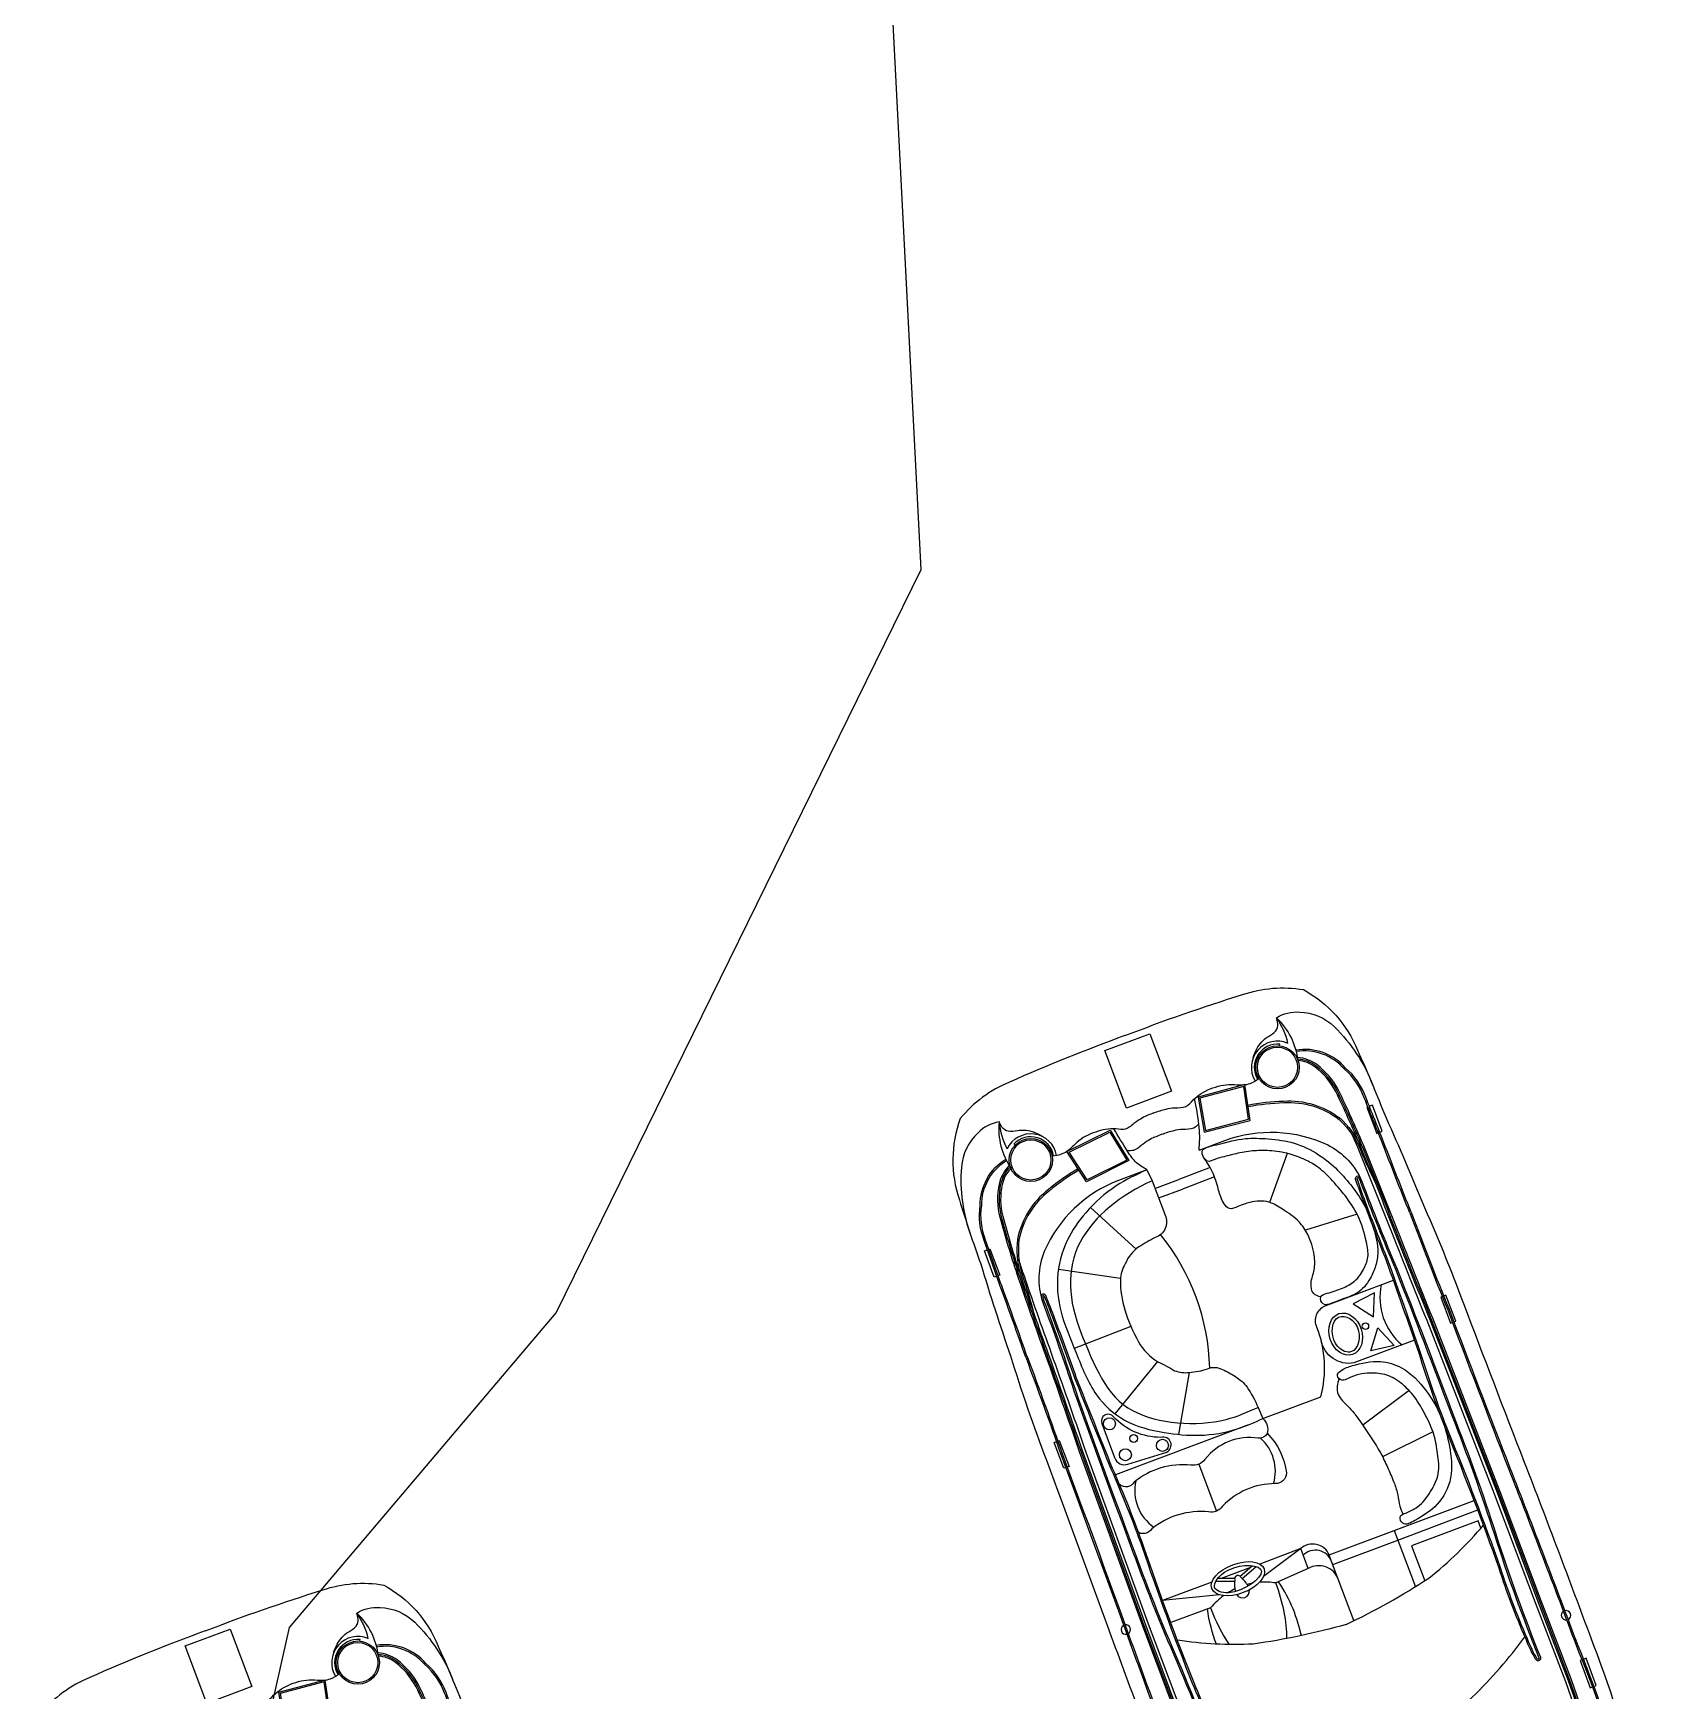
# Model space of a CAD drawing. Header units: metres. Extents: x 325786 to 333768, y 1808927 to 1815015.
# Drawn here: x 326300.8 to 326491.8, y 1811779.1 to 1811972.3 of the extents above; entities that cross this region are included whole.
import ezdxf

# ---------------------------------------------------------------- set-up
doc = ezdxf.new("R2010")
doc.units = ezdxf.units.M

msp = doc.modelspace()

# ---------------------------------------------------------------- linework, layer by layer
at = {"color": 3}
for p, q in [((326404.31, 1811909.79), (326396.74, 1812057.19)), ((326361.77, 1811823.15), (326404.31, 1811909.79)), ((326330.68, 1811786.5), (326361.77, 1811823.15))]:
    msp.add_line(p, q, dxfattribs=at)
at = {"color": 32, "true_color": 0xcd6928}
for p, q in [((326446.08, 1811854.28), (326446.1, 1811854.46)), ((326415.25, 1811842.69), (326415.12, 1811842.81)), ((326446.94, 1811841.74), (326444.9, 1811836.03)), ((326437.99, 1811840.08), (326434.34, 1811838.71)), ((326438.49, 1811838.99), (326434.76, 1811837.58)), ((326431.55, 1811837.66), (326434.34, 1811838.71)), ((326431.98, 1811836.54), (326434.76, 1811837.58)), ((326429.35, 1811830.59), (326424.04, 1811835.43)), ((326455.1, 1811834.65), (326449.08, 1811832.78)), ((326427.53, 1811827.14), (326420.29, 1811828.21)), ((326428.75, 1811821.55), (326422.14, 1811819.01)), ((326431.83, 1811817.49), (326426.87, 1811811.4)), ((326435.53, 1811816.2), (326434.29, 1811808.99)), ((326461.17, 1811814.1), (326455.77, 1811810.06)), ((326442.45, 1811810.11), (326426.93, 1811804.28)), ((326463.95, 1811809.3), (326458.07, 1811806.38)), ((326436.66, 1811805.51), (326438.71, 1811800.06)), ((326459.44, 1811797.79), (326468.75, 1811801.29)), ((326459.86, 1811796.68), (326469.18, 1811800.18)), ((326448.55, 1811795.68), (326443.76, 1811793.88)), ((326448.55, 1811795.68), (326444.21, 1811792.44)), ((326449.41, 1811793.36), (326448.55, 1811795.68)), ((326442.67, 1811793.47), (326439.28, 1811792.19)), ((326441.46, 1811792.44), (326442.93, 1811793.69)), ((326441.69, 1811792.17), (326443.36, 1811793.59)), ((326438.18, 1811791.78), (326432.44, 1811789.63)), ((326440.86, 1811791.86), (326438.62, 1811791.83)), ((326440.86, 1811792.21), (326438.86, 1811792.19)), ((326439.07, 1811790.3), (326432.44, 1811789.63)), ((326307.62, 1811684.94), (326330.68, 1811786.5)), ((326338.88, 1811784.89), (326338.9, 1811785.07))]:
    msp.add_line(p, q, dxfattribs=at)
for points in [[(326428.04, 1811855.46, -0.01736), (326441.75, 1811860.24, -0.12634), (326448.85, 1811860.82, -0.172899), (326455.16, 1811853.77, -0.013884), (326458.21, 1811846.51, -0.008973), (326462.65, 1811836.17, -0.01509), (326467.5, 1811824.26, 0.002245), (326474.6, 1811805.75, -0.003342), (326482.39, 1811785.16, -0.016984), (326487.16, 1811771.21, -0.024546), (326489.89, 1811760.43, -0.067942), (326491.78, 1811746.29, -0.033948), (326491.32, 1811736.44, -0.022001), (326490.14, 1811727.35, -0.042872), (326487.57, 1811718.74, -0.059514), (326485.13, 1811714.15, -0.046364), (326483.51, 1811712.15, -0.104882), (326482.24, 1811711.23, -0.104882)], [(326445.71, 1811857.55, -0.164393), (326448.42, 1811858.2, -0.188684), (326452.47, 1811856.48, -0.10758), (326456.92, 1811849.74)], [(326428.04, 1811855.46, 0.01736), (326414.58, 1811850.03, 0.12634), (326408.86, 1811845.79, 0.172899), (326408.75, 1811836.33, 0.013884), (326411.24, 1811828.86, 0.008973), (326414.7, 1811818.15, 0.01509), (326418.89, 1811805.99, -0.002245), (326425.74, 1811787.39, 0.003342), (326433.44, 1811766.77, 0.016984), (326439.04, 1811753.13, 0.024546), (326444.07, 1811743.22, 0.067942), (326451.97, 1811731.33, 0.033948), (326458.8, 1811724.22, 0.022001), (326465.67, 1811718.16, 0.042872), (326473.28, 1811713.36, 0.059514), (326478.14, 1811711.52, 0.046364), (326480.68, 1811711.08, 0.104882), (326482.24, 1811711.23, 0.104882)], [(326461.42, 1811834.87, -0.002942), (326458.2, 1811843.07, 0.002013), (326456.11, 1811848.29, 0.130442), (326453.77, 1811851.68, 0.261246), (326447.98, 1811853.77, 0.209197)], [(326461.25, 1811834.8, -0.002941), (326458.03, 1811843.01, 0.002014), (326455.94, 1811848.22, 0.130992), (326453.64, 1811851.55, 0.261832), (326448.01, 1811853.6, 0.261832)], [(326483.71, 1811769.68), (326482.1, 1811774.67), (326480.09, 1811780.38), (326476.56, 1811789.6), (326471.8, 1811802.28), (326463.92, 1811822.54, -0.002601), (326459.53, 1811833.49, 0.004411), (326455.8, 1811842.81, 0.013009), (326452.94, 1811849.1, 0.113396), (326450.42, 1811852.08, 0.146005), (326448.18, 1811852.91, 1.595219)], [(326483.54, 1811769.63), (326481.94, 1811774.61), (326479.92, 1811780.32), (326476.4, 1811789.53), (326471.63, 1811802.22), (326463.75, 1811822.47, -0.002601), (326459.36, 1811833.43, 0.004411), (326455.64, 1811842.74, 0.013003), (326452.78, 1811849.02, 0.113337), (326450.31, 1811851.94, 0.144821), (326448.21, 1811852.73, 0.138987)], [(326483.37, 1811769.58), (326481.77, 1811774.56), (326479.76, 1811780.26), (326476.23, 1811789.47), (326471.47, 1811802.16), (326463.59, 1811822.41, -0.002601), (326459.2, 1811833.36, 0.00441), (326455.47, 1811842.67, 0.012997), (326452.62, 1811848.94, 0.113276), (326450.21, 1811851.8, 0.142458), (326448.23, 1811852.55, 0.142458)], [(326442.38, 1811847.37, -0.043195), (326446.55, 1811847.83, -0.183415), (326453.12, 1811845.83, -0.094511), (326455.45, 1811842.73)], [(326442.4, 1811847.2, -0.043334), (326446.56, 1811847.65, -0.18333), (326453.01, 1811845.69, -0.123985), (326455.75, 1811841.55, 0.015377), (326457.22, 1811838.36)], [(326413.38, 1811845.4, 0.164393), (326410.91, 1811844.11, 0.188684), (326408.99, 1811840.14, 0.10758), (326410.08, 1811832.14)], [(326436.69, 1811842.11), (326439.7, 1811843.24, -0.202722), (326451.69, 1811842.72, -0.178768), (326455.67, 1811838.47, 0.010028), (326459.77, 1811828.23, -0.005356), (326466.31, 1811811.25, -0.016605), (326471.28, 1811797.39, 0.018921), (326476.47, 1811783.03, -0.925873), (326475.95, 1811782.74, -0.041202), (326474.76, 1811785.19, -0.024461), (326471.66, 1811793.38, 0.012888), (326465.64, 1811809.14, -0.019359), (326462.34, 1811818.44, 0.002375), (326458.54, 1811829.21, -0.006386), (326455.93, 1811836, -0.013656), (326454.94, 1811838.74, -0.862706), (326455.43, 1811838.99, 0.648089)], [(326483.04, 1811769.47), (326481.43, 1811774.44), (326479.43, 1811780.14), (326475.9, 1811789.35), (326471.13, 1811802.03), (326463.26, 1811822.27, -0.002601), (326458.87, 1811833.23, 0.00441), (326455.15, 1811842.53, 0.002867), (326454.55, 1811843.93, 0.002867)], [(326416.49, 1811817.99, 0.002942), (326413.51, 1811826.28, -0.002013), (326411.65, 1811831.58, -0.130442), (326411.18, 1811835.67, -0.261246), (326414.15, 1811841.06, -0.209197)], [(326416.66, 1811818.04, 0.002941), (326413.68, 1811826.34, -0.002014), (326411.81, 1811831.64, -0.130992), (326411.35, 1811835.66, -0.261832), (326414.24, 1811840.91, -0.261832)], [(326442.63, 1811754.25), (326440.56, 1811759.06), (326438.31, 1811764.69), (326434.9, 1811773.94), (326430.14, 1811786.63), (326422.73, 1811807.06, 0.002601), (326418.82, 1811818.2, -0.004411), (326415.49, 1811827.66, -0.013009), (326413.5, 1811834.28, -0.113396), (326413.43, 1811838.19, -0.146005), (326414.57, 1811840.28, -1.595219)], [(326442.8, 1811754.32), (326440.72, 1811759.13), (326438.48, 1811764.75), (326435.07, 1811774.01), (326430.3, 1811786.69), (326422.89, 1811807.12, 0.002601), (326418.98, 1811818.26, -0.004411), (326415.66, 1811827.72, -0.013003), (326413.67, 1811834.32, -0.113337), (326413.6, 1811838.15, -0.144821), (326414.67, 1811840.13, -0.138987)], [(326442.96, 1811754.39), (326440.89, 1811759.2), (326438.64, 1811764.81), (326435.23, 1811774.07), (326430.47, 1811786.75), (326423.06, 1811807.18, 0.002601), (326419.15, 1811818.32, -0.00441), (326415.82, 1811827.77, -0.012997), (326413.84, 1811834.37, -0.113276), (326413.78, 1811838.11, -0.142458), (326414.77, 1811839.98, -0.142458)], [(326422.58, 1811839.93, 0.043195), (326419.14, 1811837.53, 0.183415), (326415.52, 1811831.7, 0.094511), (326415.8, 1811827.83)], [(326422.68, 1811839.79, 0.043334), (326419.25, 1811837.39, 0.18333), (326415.69, 1811831.67, 0.123985), (326416.35, 1811826.75, -0.015377), (326417.35, 1811823.38)], [(326430.61, 1811839.83), (326427.31, 1811838.59, 0.202722), (326418.64, 1811830.3, 0.178768), (326418.44, 1811824.48, -0.010028), (326422.1, 1811814.07, 0.005356), (326428.36, 1811796.99, 0.016605), (326433.75, 1811783.29, -0.018921), (326439.29, 1811769.06, 0.925873), (326439.88, 1811769.19, 0.041202), (326439.16, 1811771.82, 0.024461), (326436.1, 1811780.02, -0.012888), (326430.26, 1811795.84, 0.019359), (326426.61, 1811805.02, -0.002375), (326422.38, 1811815.63, 0.006386), (326419.88, 1811822.45, 0.013656), (326418.82, 1811825.17, 0.862706), (326418.28, 1811825.03, -0.648089)], [(326430.61, 1811839.83), (326431.21, 1811838.54), (326432.74, 1811834.55, -0.448043), (326431.58, 1811831.94, 0.025561), (326429.67, 1811830.83, 0.15676), (326428.09, 1811828.85, 0.144288), (326427.52, 1811827.04, 0.079427), (326428.03, 1811823.49, 0.054179), (326429.62, 1811819.79, 0.127294), (326431.89, 1811817.45, -0.025195), (326433.84, 1811816.41, 0.112656), (326435.55, 1811816.2, 0.061652), (326437.66, 1811816.64, -0.222278), (326439.43, 1811816.55, -0.049109), (326440.92, 1811815.72, -0.09997), (326442.28, 1811814.5, -0.045992), (326443.57, 1811812.13), (326444.14, 1811810.83)], [(326455.28, 1811838.89, -0.016488), (326455.51, 1811838.4, 0.010023), (326459.61, 1811828.16, -0.005356), (326466.15, 1811811.18, -0.016607), (326471.11, 1811797.34, 0.018921), (326476.31, 1811782.96, 0.01143), (326476.31, 1811782.96, -0.913283), (326476.1, 1811782.84, -0.041174), (326474.92, 1811785.26, -0.024478), (326471.83, 1811793.44, 0.012889), (326465.8, 1811809.2, -0.019362), (326462.51, 1811818.5, 0.002377), (326458.71, 1811829.28, -0.006391), (326456.09, 1811836.06, -0.013664), (326455.11, 1811838.79, 0.000701), (326455.11, 1811838.79, -0.819976), (326455.28, 1811838.89, -0.819976)], [(326461.25, 1811834.8, 0.006424), (326465.67, 1811823.5, 0.002217), (326472.75, 1811805.03, -0.003368), (326480.68, 1811784.31, -0.024633), (326485.35, 1811771.16, -0.015038), (326487.51, 1811762.18, -0.025461), (326488.47, 1811757.13, -0.013839), (326489.84, 1811746.5, -0.040238), (326489.5, 1811736.49, -0.016715), (326487.87, 1811727.26, -0.029693), (326484.74, 1811718.25, 0.015234), (326482.72, 1811714.21, -0.134036), (326482.28, 1811713.63, -0.024879), (326482.06, 1811713.46, -0.024879)], [(326461.42, 1811834.87, 0.006425), (326465.83, 1811823.57, 0.002217), (326472.92, 1811805.09, -0.003368), (326480.84, 1811784.37, -0.024633), (326485.52, 1811771.21, -0.015037), (326487.68, 1811762.22, -0.025439), (326488.65, 1811757.16, -0.013843), (326490.01, 1811746.52, -0.040266), (326489.68, 1811736.47, -0.016729), (326488.04, 1811727.22, -0.029739), (326484.9, 1811718.17, 0.01525), (326482.88, 1811714.14, -0.132389), (326482.39, 1811713.49, -0.028442), (326482.13, 1811713.29, -0.028442)], [(326443.29, 1811754.53), (326441.22, 1811759.33), (326438.98, 1811764.94), (326435.57, 1811774.19), (326430.8, 1811786.87), (326423.39, 1811807.3, 0.002601), (326419.49, 1811818.43, -0.00441), (326416.16, 1811827.89, -0.002867), (326415.7, 1811829.33, -0.002867)], [(326444.14, 1811810.83), (326450.88, 1811813.36, 0.158322), (326450.43, 1811821.47, -0.417676), (326451.4, 1811823.98), (326459.34, 1811826.97)], [(326418.45, 1811825.06, 0.016488), (326418.61, 1811824.54, -0.010023), (326422.27, 1811814.13, 0.005356), (326428.52, 1811797.05, 0.016607), (326433.91, 1811783.36, -0.018921), (326439.46, 1811769.12, -0.01143), (326439.46, 1811769.11, 0.913283), (326439.7, 1811769.16, 0.041174), (326439, 1811771.76, 0.024478), (326435.94, 1811779.95, -0.012889), (326430.09, 1811795.79, 0.019362), (326426.45, 1811804.95, -0.002377), (326422.21, 1811815.56, 0.006391), (326419.71, 1811822.39, 0.013664), (326418.65, 1811825.1, -0.000701), (326418.65, 1811825.1, 0.819976), (326418.45, 1811825.06, 0.819976)], [(326461.81, 1811819.97), (326454.74, 1811817.32, -0.406088), (326450.93, 1811819.9)], [(326416.49, 1811817.99, -0.006425), (326420.61, 1811806.57, -0.002217), (326427.44, 1811788, 0.003368), (326435.12, 1811767.19, 0.024633), (326440.27, 1811754.2, 0.015037), (326444.56, 1811746.02, 0.025439), (326447.17, 1811741.57, 0.013843), (326453.15, 1811732.66, 0.040266), (326460.02, 1811725.33, 0.016729), (326467.34, 1811719.44, 0.029739), (326475.66, 1811714.7, -0.01525), (326479.83, 1811713, 0.132389), (326480.63, 1811712.83, 0.028442), (326480.96, 1811712.85, 0.028442)], [(326416.66, 1811818.05, -0.006424), (326420.77, 1811806.63, -0.002217), (326427.61, 1811788.06, 0.003368), (326435.29, 1811767.25, 0.024633), (326440.43, 1811754.28, 0.015038), (326444.72, 1811746.1, 0.025461), (326447.32, 1811741.67, 0.013839), (326453.29, 1811732.77, 0.040238), (326460.13, 1811725.46, 0.016715), (326467.44, 1811719.59, 0.029693), (326475.73, 1811714.87, -0.015234), (326479.91, 1811713.16, 0.134036), (326480.63, 1811713.01, 0.024879), (326480.9, 1811713.02, 0.024879)], [(326444.14, 1811810.83, -0.291269), (326444.61, 1811809.08, -0.299867), (326443.59, 1811808.54, 0.273478), (326437.38, 1811806.08, -0.28657), (326435.74, 1811805.41, 0.198759), (326429.13, 1811803.43, -0.45148), (326427.43, 1811803.13, -1.463971)], [(326444.62, 1811809.12, -0.164009), (326446.88, 1811804.49, -0.407559), (326445.57, 1811803.25, 0.20466), (326439.43, 1811800.63, -0.28657), (326437.79, 1811799.95, 0.198759), (326431.17, 1811797.97, -0.45148), (326429.48, 1811797.67, -1.463971)], [(326453.83, 1811786.83, 0.033687), (326463.47, 1811792.24, 0.051879), (326469.84, 1811798.42, 1.92312)], [(326452.14, 1811794.19), (326451.85, 1811794.94, 0.516839), (326448.55, 1811795.68, 0.282905)], [(326452.92, 1811792.11), (326452.14, 1811794.19, 0.545737), (326448.84, 1811794.9, 0.282905)], [(326454.72, 1811787.31), (326452.92, 1811792.11, 0.462925), (326449.41, 1811793.36), (326445.63, 1811791.67)], [(326320.84, 1811786.08, -0.01736), (326334.55, 1811790.86, -0.12634), (326341.65, 1811791.43, -0.172899), (326347.96, 1811784.38, -0.013884), (326351.01, 1811777.12, -0.008973), (326355.45, 1811766.79, -0.01509), (326360.3, 1811754.87, 0.002245), (326367.4, 1811736.36, -0.003342), (326375.19, 1811715.77, -0.016984), (326379.96, 1811701.83, -0.024546), (326382.69, 1811691.05, -0.067942), (326384.58, 1811676.9, -0.033948), (326384.12, 1811667.05, -0.022001), (326382.94, 1811657.97, -0.042872), (326380.37, 1811649.35, -0.059514), (326377.93, 1811644.76, -0.046364), (326376.31, 1811642.76, -0.104882), (326375.04, 1811641.85, -0.104882)], [(326338.51, 1811788.16, -0.164393), (326341.22, 1811788.81, -0.188684), (326345.27, 1811787.09, -0.10758), (326349.72, 1811780.35)], [(326453.83, 1811786.83, -0.033687), (326443.01, 1811784.55, -0.051879), (326434.16, 1811785.01, -1.92312)], [(326320.84, 1811786.08, 0.01736), (326307.38, 1811780.65, 0.12634), (326301.66, 1811776.41, 0.172899), (326301.55, 1811766.94, 0.013884), (326304.04, 1811759.47, 0.008973), (326307.5, 1811748.77, 0.01509), (326311.69, 1811736.61, -0.002245), (326318.54, 1811718, 0.003342), (326326.24, 1811697.38, 0.016984), (326331.84, 1811683.75, 0.024546), (326336.87, 1811673.83, 0.067942), (326344.77, 1811661.94, 0.033948), (326351.6, 1811654.83, 0.022001), (326358.47, 1811648.77, 0.042872), (326366.08, 1811643.98, 0.059514), (326370.94, 1811642.14, 0.046364), (326373.48, 1811641.7, 0.104882), (326375.04, 1811641.85, 0.104882)], [(326459.41, 1811771.99, 0.096403), (326468.54, 1811778.36, 0.040538), (326474.67, 1811785.39, 1.92312)], [(326354.22, 1811765.48, -0.002942), (326351, 1811773.69, 0.002013), (326348.91, 1811778.9, 0.130442), (326346.57, 1811782.29, 0.261246), (326340.78, 1811784.39, 0.209197)], [(326354.05, 1811765.41, -0.002941), (326350.83, 1811773.62, 0.002014), (326348.74, 1811778.84, 0.130992), (326346.44, 1811782.16, 0.261832), (326340.81, 1811784.21, 0.261832)], [(326376.51, 1811700.3), (326374.9, 1811705.28), (326372.89, 1811711), (326369.36, 1811720.21), (326364.6, 1811732.9), (326356.72, 1811753.15, -0.002601), (326352.33, 1811764.1, 0.004411), (326348.6, 1811773.42, 0.013009), (326345.74, 1811779.71, 0.113396), (326343.22, 1811782.7, 0.146005), (326340.98, 1811783.52, 1.595219)], [(326376.34, 1811700.24), (326374.74, 1811705.23), (326372.72, 1811710.94), (326369.2, 1811720.15), (326364.43, 1811732.83), (326356.55, 1811753.08, -0.002601), (326352.16, 1811764.04, 0.004411), (326348.44, 1811773.35, 0.013003), (326345.58, 1811779.63, 0.113337), (326343.11, 1811782.56, 0.144821), (326341.01, 1811783.34, 0.138987)], [(326376.17, 1811700.19), (326374.57, 1811705.17), (326372.56, 1811710.87), (326369.03, 1811720.09), (326364.27, 1811732.77), (326356.39, 1811753.02, -0.002601), (326352, 1811763.98, 0.00441), (326348.27, 1811773.28, 0.012997), (326345.42, 1811779.55, 0.113276), (326343.01, 1811782.41, 0.142458), (326341.03, 1811783.16, 0.142458)]]:
    msp.add_lwpolyline(points, format="xyb", dxfattribs=at)
for points in [[(326430.94, 1811855.69), (326433.46, 1811848.99), (326428.23, 1811847.02), (326425.71, 1811853.73)], [(326436.58, 1811848.29), (326437.3, 1811844.2), (326442.64, 1811845.58), (326442.04, 1811849.75)], [(326436.78, 1811848.16), (326437.44, 1811844.42), (326442.44, 1811845.71), (326441.89, 1811849.53)], [(326426.34, 1811844.45), (326428.5, 1811840.89), (326423.57, 1811838.42), (326421.27, 1811841.95)], [(326426.28, 1811844.22), (326428.25, 1811840.96), (326423.63, 1811838.65), (326421.53, 1811841.88)], [(326457.03, 1811822.69), (326457.13, 1811825.5), (326454.65, 1811824.19)], [(326457.51, 1811821.41), (326459.44, 1811819.36), (326456.7, 1811818.71)], [(326323.74, 1811786.3), (326326.26, 1811779.6), (326321.03, 1811777.64), (326318.52, 1811784.34)], [(326329.38, 1811778.91), (326330.1, 1811774.81), (326335.44, 1811776.2), (326334.84, 1811780.36)], [(326329.58, 1811778.78), (326330.24, 1811775.03), (326335.24, 1811776.33), (326334.69, 1811780.14)]]:
    msp.add_lwpolyline(points, close=True, dxfattribs=at)
for points in [[(326456.37, 1811847.17), (326456.26, 1811847.13), (326457.41, 1811844.07), (326457.58, 1811844.14)], [(326457.75, 1811844.2), (326458.05, 1811844.31), (326456.9, 1811847.37), (326456.54, 1811847.23)], [(326413.11, 1811827.42), (326412.81, 1811827.31), (326411.66, 1811830.37), (326412.02, 1811830.51)], [(326412.19, 1811830.57), (326412.3, 1811830.61), (326413.45, 1811827.55), (326413.27, 1811827.49)], [(326465.04, 1811825.06), (326464.87, 1811825), (326466.01, 1811821.97), (326466.22, 1811822.05)], [(326466.38, 1811822.11), (326466.6, 1811822.19), (326465.46, 1811825.22), (326465.21, 1811825.12)], [(326421.15, 1811805.12), (326420.94, 1811805.04), (326419.8, 1811808.06), (326420.06, 1811808.16)], [(326420.22, 1811808.22), (326420.39, 1811808.28), (326421.53, 1811805.26), (326421.32, 1811805.18)], [(326469.54, 1811798.06), (326469.21, 1811798.93), (326461.46, 1811796.01), (326463, 1811791.93)], [(326451.85, 1811794.94), (326459.44, 1811797.79), (326461.9, 1811791.24)], [(326452.27, 1811793.83), (326459.86, 1811796.68)], [(326438.03, 1811788.76), (326433.38, 1811787.08)], [(326482.7, 1811779.62), (326482.99, 1811779.72), (326481.8, 1811782.89), (326481.49, 1811782.77)], [(326481.32, 1811782.71), (326481.11, 1811782.63), (326482.29, 1811779.46), (326482.54, 1811779.55)]]:
    msp.add_lwpolyline(points, dxfattribs=at)
msp.add_lwpolyline([(326432.92, 1811806.93, 0.917705), (326432.25, 1811808.64, -0.209704), (326426.72, 1811811.04, 0.850912), (326425.35, 1811810.27), (326426.84, 1811806.29, 0.435659), (326428.4, 1811805.53)], format="xyb", close=True, dxfattribs=at)
for centre, radius in [((326445.83, 1811851.77), 2.52), ((326445.83, 1811851.77), 2.34), ((326417.08, 1811840.97), 2.52), ((326417.08, 1811840.97), 2.34), ((326456.08, 1811821.6), 0.377), ((326426.24, 1811810.22), 0.703), ((326429.07, 1811808.51), 0.455), ((326432.42, 1811807.71), 0.703), ((326428.1, 1811806.62), 0.703), ((326338.63, 1811782.39), 2.52), ((326338.63, 1811782.39), 2.34)]:
    msp.add_circle(centre, radius, dxfattribs=at)
for centre, radius, start, end in [((326440.16, 1811851.61), 8.12, 6.5885, 46.9241), ((326439.13, 1811852.78), 8.12, 12.7182, 35.9507), ((326445.83, 1811851.77), 3.05, 66.3654, 211.267), ((326445.83, 1811851.77), 2.7, 84.3171, 211.267), ((326421.46, 1811844.59), 8.12, 174.2615, 214.5972), ((326421.47, 1811846.14), 8.12, 185.2349, 208.4675), ((326417.08, 1811840.97), 3.05, 9.9186, 154.8202), ((326417.08, 1811840.97), 2.7, 9.9186, 136.8685), ((326412.15, 1811816.06), 25.79, 1.4923, 38.9649), ((326464.99, 1811824.94), 7.22, 168.0614, 229.9489), ((326440.4, 1811804.7), 5.18, 343.7929, 47.997), ((326434.37, 1811802.43), 5.18, 167.2173, 235.3648), ((326441.22, 1811792.17), 0.384, 20.5928, 200.5928), ((326444.38, 1811783.58), 8.19, 115.4953, 121.8346), ((326443.67, 1811791.49), 2.87, 168.9974, 196.6375), ((326441.76, 1811790.73), 0.8, 211.3951, 9.7407), ((326439.82, 1811790.04), 2.87, 26.1954, 52.1882), ((326444.38, 1811783.58), 8.19, 100.5419, 104.7819), ((326439.82, 1811790.04), 2.87, 16.7083, 16.9776), ((326444.38, 1811783.58), 8.19, 81.2178, 94.5688), ((326444.38, 1811783.58), 8.19, 126.027, 140.7828), ((326443.67, 1811791.49), 2.87, 204.2081, 204.4774), ((326332.96, 1811782.23), 8.12, 6.5885, 46.9241), ((326331.93, 1811783.39), 8.12, 12.7182, 35.9507), ((326428.15, 1811786.24), 0.548, 116.6882, 283.1906), ((326428.15, 1811786.24), 0.548, 301.8148, 98.064), ((326479.46, 1811787.91), 0.548, 124.3822, 276.9628), ((326479.46, 1811787.91), 0.548, 295.6229, 105.722), ((326338.63, 1811782.39), 3.05, 66.3654, 211.267), ((326338.63, 1811782.39), 2.7, 84.3171, 211.267)]:
    msp.add_arc(centre, radius, start, end, dxfattribs=at)
for centre, major_axis, ratio in [((326453.78, 1811820.68), (0.78, -2.38), 0.758117), ((326441.22, 1811792.17), (-3.05, -1.15), 0.533092)]:
    msp.add_ellipse(centre, major_axis=major_axis, ratio=ratio, dxfattribs=at)
for start_param, end_param in [(0.830012, 1.576846), (4.712389, 5.232342)]:
    msp.add_ellipse((326441.84, 1811790.19), major_axis=(3.37, -8.96), ratio=0.425319, start_param=start_param, end_param=end_param, dxfattribs=at)
for points in [[(326442.99, 1811852.87), (326443.42, 1811853.93), (326444.77, 1811855.37), (326445.64, 1811856.03), (326445.86, 1811856.87), (326445.71, 1811857.55)], [(326431.43, 1811846.46), (326432.85, 1811846.91), (326433.84, 1811847.05), (326435.15, 1811847.21), (326436, 1811847.97), (326438, 1811849.25), (326440.46, 1811849.78), (326441.83, 1811849.73), (326442.64, 1811849.9), (326443.68, 1811850.47)], [(326436.69, 1811842.11), (326436.76, 1811843.42), (326436.68, 1811845.1), (326436.16, 1811848.12)], [(326418.5, 1811843.67), (326417.49, 1811844.18), (326415.52, 1811844.38), (326414.43, 1811844.31), (326413.71, 1811844.8), (326413.38, 1811845.4)], [(326431.43, 1811846.46), (326430.06, 1811845.86), (326429.22, 1811845.31), (326428.13, 1811844.58), (326426.99, 1811844.59), (326424.64, 1811844.23), (326422.44, 1811843.01), (326421.45, 1811842.07), (326420.73, 1811841.67), (326419.56, 1811841.41)], [(326430.61, 1811839.83), (326429.41, 1811840.65), (326428.36, 1811841.98), (326426.77, 1811844.6)], [(326450.89, 1811825.01), (326450.06, 1811825.39), (326449.75, 1811826.61), (326450.1, 1811828.17), (326450.1, 1811829.89), (326449.35, 1811832.28), (326448.34, 1811833.77), (326446.42, 1811835.22), (326444.82, 1811836.05), (326442.62, 1811836.02), (326441.22, 1811835.54), (326440.22, 1811835.31), (326439.62, 1811835.87), (326438.97, 1811837.46), (326437.74, 1811840.49), (326437.05, 1811841.99), (326438.71, 1811842.75), (326442.09, 1811843.46), (326444.76, 1811843.43), (326447.76, 1811842.93), (326450.63, 1811841.58), (326452.83, 1811839.8), (326454.57, 1811837.79), (326456, 1811835.57), (326457.02, 1811832.99), (326457.52, 1811830.22), (326457.27, 1811828.64), (326456.64, 1811827.16), (326455.06, 1811825.44), (326453.77, 1811824.88), (326452.16, 1811824.27), (326451.16, 1811824.19), (326450.89, 1811825.01), (326451.62, 1811825.43), (326453.4, 1811826.04), (326454.81, 1811826.84), (326455.85, 1811828.2), (326456.36, 1811829.63), (326456.2, 1811831.41), (326455.18, 1811834.5), (326453.7, 1811836.82), (326452.04, 1811838.76), (326450.41, 1811840.22), (326449.04, 1811841), (326447.2, 1811841.68), (326444.89, 1811842.05), (326443.17, 1811842.04), (326441.21, 1811841.75), (326439.63, 1811841.35), (326438.53, 1811841.03), (326437.68, 1811840.83), (326437.28, 1811841.19)], [(326430.61, 1811839.83), (326427.03, 1811837.95), (326423.49, 1811834.82), (326421.32, 1811831.57), (326420.19, 1811827.2), (326420.58, 1811823.4), (326422.35, 1811818.51), (326424.75, 1811813.59), (326428, 1811810.66), (326432.63, 1811809.21), (326436.77, 1811808.89), (326441.13, 1811809.63), (326444.14, 1811810.83)], [(326461.48, 1811800.14), (326460.86, 1811799.85), (326460.12, 1811799.37), (326460.45, 1811798.63), (326461.83, 1811798.96), (326464.16, 1811800.55), (326465.91, 1811803.47), (326465.94, 1811807.17), (326465.11, 1811810.47), (326463.17, 1811814.05), (326460.29, 1811816.75), (326457.84, 1811817.48), (326454.56, 1811817), (326453.22, 1811816.41), (326452.81, 1811815.85), (326453.33, 1811815.31), (326454.07, 1811815.51), (326456.62, 1811816.13), (326458.57, 1811815.89), (326460.39, 1811814.83), (326461.79, 1811813.36), (326463.1, 1811811.18), (326464.06, 1811808.96), (326464.49, 1811806.76), (326464.57, 1811804.43), (326463.67, 1811802.32), (326462.16, 1811800.55), (326461.48, 1811800.14)], [(326453.03, 1811815.47), (326452.78, 1811814.59), (326452.91, 1811813.63), (326454.04, 1811812.29), (326454.94, 1811811.23), (326456.21, 1811809.4), (326457.99, 1811806.55), (326458.74, 1811804.96), (326459.45, 1811803.27), (326459.85, 1811801.9), (326460.1, 1811800.63), (326460.44, 1811799.68)], [(326335.79, 1811783.48), (326336.22, 1811784.54), (326337.57, 1811785.99), (326338.44, 1811786.65), (326338.66, 1811787.49), (326338.51, 1811788.16)], [(326324.23, 1811777.07), (326325.65, 1811777.52), (326326.64, 1811777.66), (326327.95, 1811777.83), (326328.8, 1811778.58), (326330.8, 1811779.86), (326333.26, 1811780.39), (326334.63, 1811780.34), (326335.44, 1811780.51), (326336.48, 1811781.08)]]:
    msp.add_spline(points, degree=3, dxfattribs=at)
for points, knots in [([(326432.36, 1811843.97), (326432.83, 1811844.14), (326433.62, 1811844.42), (326434.86, 1811844.61), (326435.98, 1811844.52), (326436.49, 1811845.01), (326436.67, 1811845.2)], [0, 0, 0, 0, 0.00840925, 0.01405459, 0.02148076, 0.02583256, 0.02583256, 0.02583256, 0.02583256]), ([(326432.36, 1811843.97), (326431.9, 1811843.78), (326431.12, 1811843.48), (326430.06, 1811842.81), (326429.27, 1811842), (326428.57, 1811842.04), (326428.31, 1811842.06)], [0, 0, 0, 0, 0.00840925, 0.01405459, 0.02148076, 0.02583256, 0.02583256, 0.02583256, 0.02583256]), ([(326431.21, 1811838.54), (326427.53, 1811836.83), (326424.51, 1811834.55), (326421.13, 1811828.23), (326421.47, 1811824.52), (326424.38, 1811817.19), (326425.88, 1811813.34), (326431.98, 1811810.2), (326436.26, 1811809.84), (326441.09, 1811811.05), (326442.28, 1811811.56), (326443.57, 1811812.13)], [0, 0, 0, 0, 0.0684102, 0.0684102, 0.1368204, 0.1368204, 0.2052306, 0.2052306, 0.2736407, 0.2736407, 0.2974604, 0.2974604, 0.2974604, 0.2974604]), ([(326454.44, 1811818.63), (326455.23, 1811818.89), (326455.66, 1811820.35), (326454.55, 1811822.68), (326453.33, 1811823.09), (326452.02, 1811821.85), (326452.06, 1811820.13), (326453.34, 1811818.68), (326453.96, 1811818.48), (326454.44, 1811818.63)], [0, 0, 0, 0, 1.743273, 1.743273, 3.486547, 3.486547, 5.22982, 5.22982, 6.283185, 6.283185, 6.283185, 6.283185]), ([(326438.5, 1811791.15), (326438.63, 1811790.8), (326439.23, 1811790.49), (326441.92, 1811790.63), (326444.04, 1811792.28), (326443.91, 1811793.78), (326441.79, 1811794.08), (326438.89, 1811792.54), (326438.33, 1811791.59), (326438.5, 1811791.15)], [0, 0, 0, 0, 1.031451, 1.031451, 2.992455, 2.992455, 4.95346, 4.95346, 6.283185, 6.283185, 6.283185, 6.283185])]:
    msp.add_open_spline(points, degree=3, knots=knots, dxfattribs=at)
for points in [[(326448.61, 1811785.54), (326448.17, 1811787.55), (326447.35, 1811789.74), (326445.96, 1811791.8)], [(326438.72, 1811784.54), (326438.23, 1811785.8), (326437.86, 1811787.19), (326437.66, 1811788.68)]]:
    msp.add_open_spline(points, degree=3, dxfattribs=at)

doc.saveas('drawing.dxf')
